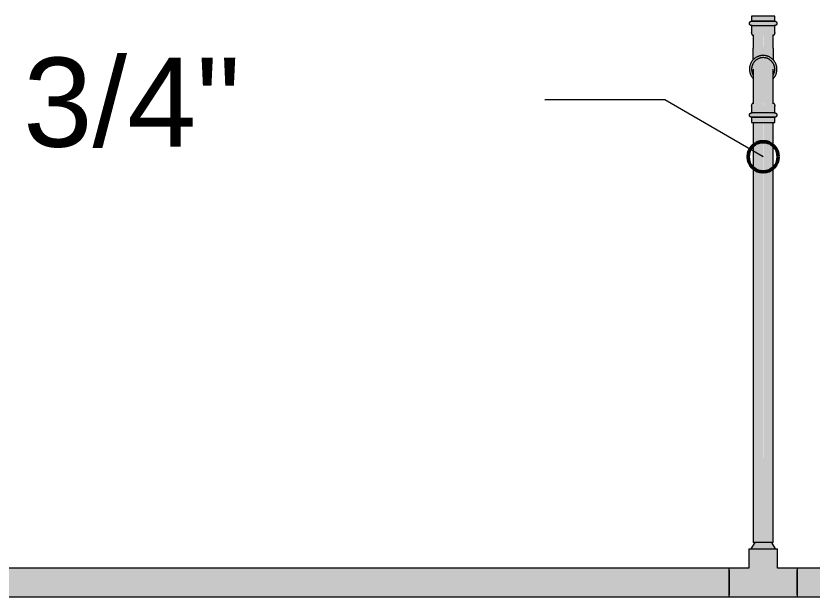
# Model space of a CAD drawing. Header units: inches. Extents: x -3385 to 41, y 7 to 1342.
# Drawn here: x -3229.3 to -3176.1, y 426.8 to 465.3 of the extents above; entities that cross this region are included whole.
import ezdxf

# ---------------------------------------------------------------- set-up
doc = ezdxf.new("R2010")
doc.units = ezdxf.units.IN
doc.header["$MEASUREMENT"] = 0
doc.layers.add('G-ANNO-DIMS', color=111, linetype='Continuous', lineweight=9)
doc.layers.add('P-PIPE', color=3, linetype='Continuous', lineweight=9)
doc.styles.add('Arial', font='arial.ttf', dxfattribs={"height": 5.901198})

# ---------------------------------------------------------------- blocks, each defined once
blk = doc.blocks.new('Victaulic-VicPress316-Elbow 90-45deg Style P568_P571 - Standard-V31-LOWER PARKING')
at = {"layer": 'P-PIPE'}
for points in [[(-3300.436, 464.924), (-3299.818, 464.924), (-3299.818, 465.263), (-3300.584, 465.263), (-3300.571, 464.924), (-3300.472, 464.924)], [(-3299.193, 464.924), (-3299.051, 464.924), (-3299.051, 465.263), (-3299.818, 465.263), (-3299.818, 464.924), (-3299.219, 464.924)], [(-3300.584, 464.633), (-3299.818, 464.633), (-3299.818, 464.924), (-3300.584, 464.924), (-3300.682, 464.871), (-3300.729, 464.779), (-3300.667, 464.679), (-3300.651, 464.67)], [(-3300.528, 464.182), (-3299.818, 464.182), (-3299.818, 464.633), (-3300.584, 464.633), (-3300.571, 464.182), (-3300.54, 464.182)], [(-3299.163, 464.633), (-3299.051, 464.633), (-3298.958, 464.685), (-3298.906, 464.779), (-3298.969, 464.88), (-3299.051, 464.924), (-3299.818, 464.924), (-3299.818, 464.633), (-3299.199, 464.633)], [(-3299.219, 464.182), (-3299.051, 464.182), (-3299.065, 464.633), (-3299.818, 464.633), (-3299.818, 464.182), (-3299.222, 464.182)], [(-3300.475, 463.964), (-3300.447, 463.996), (-3300.341, 463.984), (-3300.278, 463.968), (-3300.24, 463.987), (-3300.042, 463.987), (-3299.932, 463.984), (-3299.818, 463.964), (-3299.818, 464.182), (-3300.584, 464.182), (-3300.571, 464.102), (-3300.476, 463.964)], [(-3299.16, 463.964), (-3299.099, 464.043), (-3299.063, 464.12), (-3299.063, 464.182), (-3299.818, 464.182), (-3299.805, 463.966), (-3299.643, 463.993), (-3299.462, 463.983), (-3299.387, 463.987), (-3299.348, 463.966), (-3299.225, 463.996), (-3299.175, 463.988), (-3299.161, 463.967)], [(-3299.932, 463.136), (-3299.818, 463.136), (-3299.831, 463.966), (-3299.992, 463.993), (-3300.173, 463.983), (-3300.248, 463.987), (-3300.287, 463.966), (-3300.391, 463.996), (-3300.463, 463.981), (-3300.475, 463.962), (-3300.463, 463.136), (-3299.988, 463.136)], [(-3299.462, 463.136), (-3299.16, 463.136), (-3299.172, 463.983), (-3299.184, 463.999), (-3299.305, 463.98), (-3299.357, 463.968), (-3299.387, 463.987), (-3299.584, 463.986), (-3299.659, 463.992), (-3299.818, 463.964), (-3299.818, 463.136), (-3299.489, 463.136)], [(-3300.475, 462.368), (-3300.394, 462.442), (-3300.146, 462.594), (-3299.963, 462.641), (-3299.818, 462.655), (-3299.818, 463.136), (-3300.475, 463.136), (-3300.475, 462.413)], [(-3299.16, 462.368), (-3299.17, 463.136), (-3299.818, 463.123), (-3299.818, 462.655), (-3299.587, 462.621), (-3299.443, 462.567), (-3299.198, 462.412), (-3299.17, 462.379)], [(-3298.969, 461.41), (-3298.924, 461.584), (-3298.924, 461.667), (-3298.958, 461.564), (-3298.964, 461.472)]]:
    blk.add_hatch(color=256, dxfattribs=at).paths.add_polyline_path(points, flags=0)
h = blk.add_hatch(color=256, dxfattribs=at)
h.paths.add_polyline_path([(-3300.723, 461.783), (-3300.677, 461.922), (-3300.683, 462.014), (-3300.711, 461.901)], flags=0)
h.paths.add_polyline_path([(-3299.818, 462.582), (-3299.818, 462.655), (-3299.985, 462.639), (-3300.146, 462.594), (-3299.849, 462.583)], flags=0)
for p, q in [((-3300.584, 465.263), (-3300.584, 464.924)), ((-3299.818, 465.263), (-3300.584, 465.263)), ((-3299.051, 465.263), (-3299.818, 465.263)), ((-3299.051, 464.924), (-3299.051, 465.263)), ((-3300.584, 464.924), (-3299.818, 464.924)), ((-3300.584, 464.633), (-3300.584, 464.182)), ((-3300.584, 464.633), (-3299.818, 464.633)), ((-3299.818, 464.924), (-3299.051, 464.924)), ((-3299.818, 464.633), (-3299.051, 464.633)), ((-3299.051, 464.182), (-3299.051, 464.633)), ((-3300.475, 464.027), (-3300.475, 463.136)), ((-3299.16, 463.136), (-3299.16, 464.03))]:
    blk.add_line(p, q, dxfattribs=at)
at = {"layer": 'P-PIPE', "flags": 128}
for points in [[(-3300.584, 464.633), (-3300.59, 464.633), (-3300.596, 464.634), (-3300.601, 464.634), (-3300.607, 464.635), (-3300.613, 464.636), (-3300.619, 464.637), (-3300.624, 464.639), (-3300.63, 464.641), (-3300.635, 464.643), (-3300.641, 464.645), (-3300.646, 464.647), (-3300.651, 464.65), (-3300.656, 464.653), (-3300.661, 464.656), (-3300.666, 464.659), (-3300.671, 464.662), (-3300.676, 464.666), (-3300.68, 464.669), (-3300.684, 464.673), (-3300.688, 464.677), (-3300.692, 464.682), (-3300.696, 464.686), (-3300.7, 464.691), (-3300.703, 464.695), (-3300.707, 464.7), (-3300.71, 464.705), (-3300.712, 464.71), (-3300.715, 464.715), (-3300.717, 464.721), (-3300.72, 464.726), (-3300.722, 464.732), (-3300.723, 464.737), (-3300.725, 464.743), (-3300.726, 464.748), (-3300.727, 464.754), (-3300.728, 464.76), (-3300.729, 464.766), (-3300.729, 464.771), (-3300.73, 464.777), (-3300.73, 464.783), (-3300.729, 464.789), (-3300.729, 464.795), (-3300.728, 464.8), (-3300.727, 464.806), (-3300.726, 464.812), (-3300.724, 464.817), (-3300.723, 464.823), (-3300.721, 464.829), (-3300.719, 464.834), (-3300.716, 464.839), (-3300.714, 464.845), (-3300.711, 464.85), (-3300.708, 464.855), (-3300.705, 464.86), (-3300.702, 464.864), (-3300.698, 464.869), (-3300.694, 464.874), (-3300.691, 464.878), (-3300.687, 464.882), (-3300.682, 464.886), (-3300.678, 464.89), (-3300.673, 464.894), (-3300.669, 464.897), (-3300.664, 464.9), (-3300.659, 464.903), (-3300.654, 464.906), (-3300.649, 464.909), (-3300.644, 464.912), (-3300.638, 464.914), (-3300.633, 464.916), (-3300.627, 464.918), (-3300.622, 464.919), (-3300.616, 464.921), (-3300.61, 464.922), (-3300.605, 464.923), (-3300.599, 464.924), (-3300.593, 464.924), (-3300.587, 464.924), (-3300.584, 464.924)], [(-3299.818, 464.924), (-3299.848, 464.924), (-3299.879, 464.924), (-3299.909, 464.924), (-3299.94, 464.924), (-3299.97, 464.924), (-3300, 464.924), (-3300.029, 464.924), (-3300.059, 464.924), (-3300.088, 464.924), (-3300.116, 464.924), (-3300.144, 464.924), (-3300.172, 464.924), (-3300.198, 464.924), (-3300.225, 464.924), (-3300.25, 464.924), (-3300.275, 464.924), (-3300.3, 464.924), (-3300.323, 464.924), (-3300.346, 464.924), (-3300.367, 464.924), (-3300.388, 464.924), (-3300.408, 464.924), (-3300.427, 464.924), (-3300.445, 464.924), (-3300.463, 464.924), (-3300.479, 464.924), (-3300.494, 464.924), (-3300.507, 464.924), (-3300.52, 464.924), (-3300.532, 464.924), (-3300.543, 464.924), (-3300.552, 464.924), (-3300.56, 464.924), (-3300.567, 464.924), (-3300.573, 464.924), (-3300.578, 464.924), (-3300.581, 464.924), (-3300.583, 464.924), (-3300.584, 464.924), (-3300.584, 464.924)], [(-3300.584, 464.924), (-3300.583, 464.924), (-3300.582, 464.924), (-3300.579, 464.924), (-3300.574, 464.924), (-3300.569, 464.924), (-3300.562, 464.924), (-3300.554, 464.924), (-3300.545, 464.924)], [(-3300.543, 464.633), (-3300.552, 464.633), (-3300.56, 464.633), (-3300.567, 464.633), (-3300.573, 464.633), (-3300.578, 464.633), (-3300.581, 464.633), (-3300.583, 464.633), (-3300.584, 464.633), (-3300.584, 464.633)], [(-3300.584, 464.633), (-3300.583, 464.633), (-3300.582, 464.633), (-3300.579, 464.633), (-3300.574, 464.633), (-3300.569, 464.633), (-3300.562, 464.633), (-3300.554, 464.633), (-3300.545, 464.633), (-3300.535, 464.633), (-3300.524, 464.633), (-3300.511, 464.633), (-3300.497, 464.633), (-3300.483, 464.633), (-3300.467, 464.633), (-3300.45, 464.633), (-3300.432, 464.633), (-3300.414, 464.633), (-3300.394, 464.633), (-3300.373, 464.633), (-3300.352, 464.633), (-3300.329, 464.633), (-3300.306, 464.633), (-3300.282, 464.633), (-3300.257, 464.633), (-3300.232, 464.633), (-3300.206, 464.633), (-3300.179, 464.633), (-3300.152, 464.633), (-3300.124, 464.633), (-3300.095, 464.633), (-3300.067, 464.633), (-3300.037, 464.633), (-3300.008, 464.633), (-3299.978, 464.633), (-3299.948, 464.633), (-3299.918, 464.633), (-3299.887, 464.633), (-3299.856, 464.633), (-3299.826, 464.633), (-3299.818, 464.633)], [(-3299.051, 464.924), (-3299.052, 464.924), (-3299.054, 464.924), (-3299.057, 464.924), (-3299.061, 464.924), (-3299.066, 464.924), (-3299.073, 464.924), (-3299.081, 464.924), (-3299.09, 464.924), (-3299.1, 464.924), (-3299.112, 464.924), (-3299.124, 464.924), (-3299.138, 464.924), (-3299.152, 464.924), (-3299.168, 464.924), (-3299.185, 464.924), (-3299.203, 464.924), (-3299.222, 464.924), (-3299.241, 464.924), (-3299.262, 464.924), (-3299.284, 464.924), (-3299.306, 464.924), (-3299.329, 464.924), (-3299.353, 464.924), (-3299.378, 464.924), (-3299.403, 464.924), (-3299.43, 464.924), (-3299.456, 464.924), (-3299.484, 464.924), (-3299.511, 464.924), (-3299.54, 464.924), (-3299.569, 464.924), (-3299.598, 464.924), (-3299.627, 464.924), (-3299.657, 464.924), (-3299.687, 464.924), (-3299.718, 464.924), (-3299.748, 464.924), (-3299.779, 464.924), (-3299.809, 464.924), (-3299.818, 464.924)], [(-3299.818, 464.633), (-3299.787, 464.633), (-3299.756, 464.633), (-3299.726, 464.633), (-3299.695, 464.633), (-3299.665, 464.633), (-3299.635, 464.633), (-3299.606, 464.633), (-3299.576, 464.633), (-3299.548, 464.633), (-3299.519, 464.633), (-3299.491, 464.633), (-3299.464, 464.633), (-3299.437, 464.633), (-3299.41, 464.633), (-3299.385, 464.633), (-3299.36, 464.633), (-3299.336, 464.633), (-3299.312, 464.633), (-3299.29, 464.633), (-3299.268, 464.633), (-3299.247, 464.633), (-3299.227, 464.633), (-3299.208, 464.633), (-3299.19, 464.633), (-3299.173, 464.633), (-3299.157, 464.633), (-3299.142, 464.633), (-3299.128, 464.633), (-3299.115, 464.633), (-3299.103, 464.633), (-3299.093, 464.633), (-3299.083, 464.633), (-3299.075, 464.633), (-3299.068, 464.633), (-3299.062, 464.633), (-3299.058, 464.633), (-3299.054, 464.633), (-3299.052, 464.633), (-3299.051, 464.633), (-3299.051, 464.633)], [(-3299.093, 464.924), (-3299.083, 464.924), (-3299.075, 464.924), (-3299.068, 464.924), (-3299.062, 464.924), (-3299.058, 464.924), (-3299.054, 464.924), (-3299.052, 464.924), (-3299.051, 464.924), (-3299.051, 464.924)], [(-3299.051, 464.633), (-3299.052, 464.633), (-3299.054, 464.633), (-3299.057, 464.633), (-3299.061, 464.633), (-3299.066, 464.633), (-3299.073, 464.633), (-3299.081, 464.633), (-3299.09, 464.633)], [(-3299.051, 464.924), (-3299.045, 464.924), (-3299.039, 464.924), (-3299.034, 464.923), (-3299.028, 464.922), (-3299.022, 464.921), (-3299.016, 464.92), (-3299.011, 464.919), (-3299.005, 464.917), (-3299, 464.915), (-3298.994, 464.913), (-3298.989, 464.91), (-3298.984, 464.908), (-3298.979, 464.905), (-3298.974, 464.902), (-3298.969, 464.899), (-3298.964, 464.896), (-3298.96, 464.892), (-3298.955, 464.888), (-3298.951, 464.884), (-3298.947, 464.88), (-3298.943, 464.876), (-3298.939, 464.872), (-3298.935, 464.867), (-3298.932, 464.862), (-3298.929, 464.857), (-3298.926, 464.852), (-3298.923, 464.847), (-3298.92, 464.842), (-3298.918, 464.837), (-3298.915, 464.832), (-3298.913, 464.826), (-3298.912, 464.821), (-3298.91, 464.815), (-3298.909, 464.809), (-3298.908, 464.804), (-3298.907, 464.798), (-3298.906, 464.792), (-3298.906, 464.786), (-3298.906, 464.78), (-3298.906, 464.775), (-3298.906, 464.769), (-3298.906, 464.763), (-3298.907, 464.757), (-3298.908, 464.751), (-3298.909, 464.746), (-3298.911, 464.74), (-3298.912, 464.735), (-3298.914, 464.729), (-3298.916, 464.724), (-3298.919, 464.718), (-3298.921, 464.713), (-3298.924, 464.708), (-3298.927, 464.703), (-3298.93, 464.698), (-3298.933, 464.693), (-3298.937, 464.689), (-3298.941, 464.684), (-3298.945, 464.68), (-3298.949, 464.676), (-3298.953, 464.672), (-3298.957, 464.668), (-3298.962, 464.664), (-3298.966, 464.661), (-3298.971, 464.657), (-3298.976, 464.654), (-3298.981, 464.651), (-3298.986, 464.649), (-3298.992, 464.646), (-3298.997, 464.644), (-3299.002, 464.642), (-3299.008, 464.64), (-3299.013, 464.638), (-3299.019, 464.637), (-3299.025, 464.636), (-3299.031, 464.635), (-3299.036, 464.634), (-3299.042, 464.634), (-3299.048, 464.633), (-3299.051, 464.633)], [(-3300.475, 463.964), (-3300.484, 463.971), (-3300.492, 463.978), (-3300.5, 463.985), (-3300.508, 463.993), (-3300.515, 464.001), (-3300.522, 464.009), (-3300.529, 464.017), (-3300.535, 464.026), (-3300.541, 464.035), (-3300.547, 464.045), (-3300.552, 464.054), (-3300.557, 464.064), (-3300.562, 464.074), (-3300.566, 464.084), (-3300.57, 464.094), (-3300.573, 464.105), (-3300.576, 464.115), (-3300.578, 464.126), (-3300.58, 464.136), (-3300.582, 464.147), (-3300.583, 464.158), (-3300.584, 464.169), (-3300.584, 464.18), (-3300.584, 464.182)], [(-3299.051, 464.182), (-3299.051, 464.171), (-3299.052, 464.16), (-3299.053, 464.149), (-3299.055, 464.138), (-3299.057, 464.128), (-3299.059, 464.117), (-3299.062, 464.106), (-3299.065, 464.096), (-3299.069, 464.086), (-3299.073, 464.076), (-3299.077, 464.066), (-3299.082, 464.056), (-3299.087, 464.046), (-3299.093, 464.037), (-3299.099, 464.028), (-3299.105, 464.019), (-3299.112, 464.01), (-3299.119, 464.002), (-3299.126, 463.994), (-3299.134, 463.986), (-3299.142, 463.979), (-3299.15, 463.972), (-3299.158, 463.965), (-3299.16, 463.964)], [(-3300.475, 462.368), (-3300.475, 462.383), (-3300.475, 462.431), (-3300.475, 462.479), (-3300.475, 462.529), (-3300.475, 462.58), (-3300.475, 462.631), (-3300.475, 462.683), (-3300.475, 462.736), (-3300.475, 462.79), (-3300.475, 462.844), (-3300.475, 462.899), (-3300.475, 462.954), (-3300.475, 463.009), (-3300.475, 463.065), (-3300.475, 463.121), (-3300.475, 463.136)], [(-3299.16, 463.136), (-3299.16, 463.08), (-3299.16, 463.024), (-3299.16, 462.969), (-3299.16, 462.914), (-3299.16, 462.859), (-3299.16, 462.805), (-3299.16, 462.751), (-3299.16, 462.698), (-3299.16, 462.645), (-3299.16, 462.593), (-3299.16, 462.542), (-3299.16, 462.493), (-3299.16, 462.444), (-3299.16, 462.396), (-3299.16, 462.368)], [(-3299.818, 462.655), (-3299.854, 462.654), (-3299.89, 462.652), (-3299.927, 462.648), (-3299.963, 462.643), (-3299.999, 462.637), (-3300.034, 462.629), (-3300.07, 462.619), (-3300.104, 462.609), (-3300.139, 462.596), (-3300.173, 462.583), (-3300.206, 462.568), (-3300.239, 462.552), (-3300.271, 462.534), (-3300.302, 462.515), (-3300.333, 462.496), (-3300.362, 462.474), (-3300.391, 462.452), (-3300.419, 462.428), (-3300.446, 462.404), (-3300.472, 462.378), (-3300.497, 462.352), (-3300.52, 462.324), (-3300.543, 462.295), (-3300.565, 462.266), (-3300.585, 462.236), (-3300.604, 462.204), (-3300.622, 462.173), (-3300.638, 462.14), (-3300.654, 462.107), (-3300.668, 462.073), (-3300.68, 462.039), (-3300.691, 462.004), (-3300.701, 461.969), (-3300.709, 461.934), (-3300.716, 461.898), (-3300.722, 461.862), (-3300.726, 461.825), (-3300.728, 461.789), (-3300.73, 461.753), (-3300.729, 461.716), (-3300.727, 461.68), (-3300.724, 461.643), (-3300.719, 461.607), (-3300.713, 461.571), (-3300.706, 461.536), (-3300.697, 461.5), (-3300.686, 461.465), (-3300.675, 461.431), (-3300.661, 461.397), (-3300.647, 461.363), (-3300.631, 461.33), (-3300.614, 461.298), (-3300.595, 461.267), (-3300.576, 461.236), (-3300.555, 461.206), (-3300.533, 461.177), (-3300.51, 461.149), (-3300.485, 461.122)], [(-3299.16, 461.111), (-3299.138, 461.134), (-3299.115, 461.162), (-3299.092, 461.19), (-3299.07, 461.22), (-3299.05, 461.25), (-3299.031, 461.281), (-3299.013, 461.313), (-3298.997, 461.345), (-3298.981, 461.379), (-3298.968, 461.412), (-3298.955, 461.447), (-3298.944, 461.481), (-3298.934, 461.516), (-3298.926, 461.552), (-3298.919, 461.588), (-3298.913, 461.624), (-3298.909, 461.66), (-3298.907, 461.696), (-3298.906, 461.733), (-3298.906, 461.769), (-3298.908, 461.806), (-3298.911, 461.842), (-3298.916, 461.878), (-3298.922, 461.914), (-3298.929, 461.95), (-3298.938, 461.985), (-3298.949, 462.02), (-3298.961, 462.055), (-3298.974, 462.089), (-3298.988, 462.122), (-3299.004, 462.155), (-3299.021, 462.187), (-3299.04, 462.219), (-3299.059, 462.25), (-3299.08, 462.28), (-3299.102, 462.309), (-3299.125, 462.337), (-3299.15, 462.364), (-3299.175, 462.39), (-3299.202, 462.415), (-3299.229, 462.439), (-3299.257, 462.462), (-3299.286, 462.484), (-3299.317, 462.505), (-3299.347, 462.524), (-3299.379, 462.542), (-3299.411, 462.559), (-3299.444, 462.575), (-3299.478, 462.589), (-3299.512, 462.602), (-3299.547, 462.614), (-3299.582, 462.624), (-3299.617, 462.633), (-3299.653, 462.64), (-3299.689, 462.646), (-3299.725, 462.65), (-3299.761, 462.653), (-3299.798, 462.655), (-3299.818, 462.655)], [(-3299.16, 461.745), (-3299.16, 461.743), (-3299.16, 461.743)]]:
    blk.add_lwpolyline(points, dxfattribs=at)
blk = doc.blocks.new('Victaulic-VicPress316-Elbow 90-45deg Style P568_P571 - Standard-V34-LOWER PARKING')
at = {"layer": 'P-PIPE'}
for points in [[(-3180.475, 461.118), (-3180.475, 461.369), (-3180.498, 461.41), (-3180.565, 461.627), (-3180.584, 461.743), (-3180.491, 462.091), (-3180.36, 462.285), (-3180.173, 462.408), (-3180.13, 462.432), (-3179.934, 462.483), (-3179.854, 462.494), (-3179.818, 462.509), (-3179.818, 462.655), (-3179.985, 462.639), (-3180.146, 462.594), (-3180.436, 462.413), (-3180.596, 462.21), (-3180.667, 462.076), (-3180.677, 461.922), (-3180.727, 461.743), (-3180.711, 461.584), (-3180.667, 461.41), (-3180.571, 461.228)], [(-3180.475, 461.369), (-3180.463, 461.863), (-3180.409, 462.024), (-3180.342, 462.136), (-3180.262, 462.224), (-3180.211, 462.267), (-3180.075, 462.346), (-3179.974, 462.379), (-3179.932, 462.39), (-3179.818, 462.4), (-3179.818, 462.509), (-3179.865, 462.49), (-3179.983, 462.478), (-3180.173, 462.408), (-3180.364, 462.278), (-3180.491, 462.091), (-3180.54, 461.962), (-3180.584, 461.743), (-3180.539, 461.52), (-3180.492, 461.393)], [(-3179.16, 461.118), (-3179.065, 461.228), (-3178.969, 461.41), (-3178.958, 461.564), (-3178.908, 461.743), (-3178.924, 461.901), (-3178.969, 462.076), (-3179.065, 462.257), (-3179.199, 462.413), (-3179.489, 462.594), (-3179.818, 462.582), (-3179.818, 462.509), (-3179.77, 462.49), (-3179.641, 462.475), (-3179.449, 462.4), (-3179.276, 462.285), (-3179.137, 462.076), (-3179.07, 461.859), (-3179.051, 461.743), (-3179.16, 461.283), (-3179.16, 461.135)], [(-3179.16, 461.37), (-3179.144, 461.395), (-3179.095, 461.524), (-3179.051, 461.743), (-3179.096, 461.965), (-3179.144, 462.093), (-3179.307, 462.308), (-3179.462, 462.408), (-3179.529, 462.44), (-3179.652, 462.478), (-3179.781, 462.494), (-3179.818, 462.494), (-3179.818, 462.4), (-3179.658, 462.378), (-3179.523, 462.328), (-3179.456, 462.289), (-3179.35, 462.202), (-3179.276, 462.111), (-3179.224, 462.019), (-3179.178, 461.888), (-3179.17, 461.857), (-3179.16, 461.395)], [(-3180.321, 460.35), (-3179.818, 460.35), (-3179.818, 462.4), (-3179.932, 462.39), (-3180.075, 462.346), (-3180.211, 462.267), (-3180.277, 462.21), (-3180.321, 462.165), (-3180.387, 462.072), (-3180.448, 461.922), (-3180.465, 461.857), (-3180.475, 461.421), (-3180.465, 460.35), (-3180.387, 460.35)], [(-3179.395, 460.35), (-3179.16, 460.35), (-3179.17, 461.857), (-3179.2, 461.968), (-3179.248, 462.072), (-3179.314, 462.165), (-3179.395, 462.246), (-3179.548, 462.34), (-3179.593, 462.361), (-3179.703, 462.39), (-3179.818, 462.39), (-3179.818, 460.35), (-3179.489, 460.35)], [(-3180.451, 459.487), (-3180.331, 459.505), (-3180.278, 459.517), (-3180.248, 459.498), (-3180.052, 459.499), (-3179.976, 459.494), (-3179.818, 459.522), (-3179.818, 460.35), (-3180.475, 460.35), (-3180.463, 459.503), (-3180.454, 459.487)], [(-3179.244, 459.49), (-3179.172, 459.504), (-3179.16, 459.522), (-3179.17, 460.35), (-3179.818, 460.35), (-3179.805, 459.519), (-3179.643, 459.493), (-3179.462, 459.503), (-3179.387, 459.498), (-3179.337, 459.516), (-3179.248, 459.49)], [(-3180.528, 458.852), (-3179.818, 458.852), (-3179.818, 459.304), (-3180.584, 459.304), (-3180.571, 458.852)], [(-3180.063, 459.304), (-3179.818, 459.304), (-3179.831, 459.519), (-3179.992, 459.493), (-3180.173, 459.503), (-3180.248, 459.498), (-3180.287, 459.52), (-3180.41, 459.49), (-3180.46, 459.498), (-3180.476, 459.521), (-3180.536, 459.443), (-3180.572, 459.366), (-3180.572, 459.304), (-3180.089, 459.304)], [(-3179.144, 459.304), (-3179.051, 459.304), (-3179.065, 459.383), (-3179.161, 459.519), (-3179.2, 459.49), (-3179.294, 459.502), (-3179.357, 459.517), (-3179.395, 459.499), (-3179.593, 459.498), (-3179.703, 459.502), (-3179.818, 459.522), (-3179.818, 459.304), (-3179.163, 459.304)], [(-3179.193, 458.852), (-3179.051, 458.852), (-3179.065, 459.304), (-3179.818, 459.304), (-3179.818, 458.852), (-3179.219, 458.852)], [(-3179.952, 458.561), (-3179.818, 458.561), (-3179.818, 458.852), (-3180.584, 458.852), (-3180.677, 458.8), (-3180.729, 458.707), (-3180.667, 458.606), (-3180.584, 458.561), (-3179.953, 458.561)], [(-3179.489, 458.561), (-3179.051, 458.561), (-3178.953, 458.615), (-3178.906, 458.707), (-3178.969, 458.806), (-3179.051, 458.852), (-3179.818, 458.852), (-3179.818, 458.561), (-3179.529, 458.561)], [(-3180.472, 458.223), (-3179.818, 458.223), (-3179.818, 458.561), (-3180.584, 458.561), (-3180.584, 458.223), (-3180.528, 458.223)], [(-3179.489, 458.223), (-3179.051, 458.223), (-3179.065, 458.561), (-3179.818, 458.561), (-3179.818, 458.223), (-3179.529, 458.223)]]:
    blk.add_hatch(color=256, dxfattribs=at).paths.add_polyline_path(points, flags=0)
for p, q in [((-3180.475, 460.35), (-3180.475, 459.456)), ((-3179.16, 459.459), (-3179.16, 460.35)), ((-3180.584, 459.304), (-3180.584, 458.852)), ((-3179.051, 458.852), (-3179.051, 459.304)), ((-3179.818, 458.852), (-3180.584, 458.852)), ((-3179.051, 458.852), (-3179.818, 458.852)), ((-3180.584, 458.561), (-3180.584, 458.223)), ((-3179.818, 458.561), (-3180.584, 458.561)), ((-3179.051, 458.561), (-3179.818, 458.561)), ((-3179.051, 458.223), (-3179.051, 458.561)), ((-3180.584, 458.223), (-3179.818, 458.223)), ((-3179.818, 458.223), (-3179.051, 458.223))]:
    blk.add_line(p, q, dxfattribs=at)
at = {"layer": 'P-PIPE', "flags": 128}
for points in [[(-3179.818, 462.655), (-3179.854, 462.654), (-3179.89, 462.652), (-3179.927, 462.648), (-3179.963, 462.643), (-3179.999, 462.637), (-3180.034, 462.629), (-3180.07, 462.619), (-3180.104, 462.609), (-3180.139, 462.596), (-3180.173, 462.583), (-3180.206, 462.568), (-3180.239, 462.552), (-3180.271, 462.534), (-3180.302, 462.515), (-3180.333, 462.496), (-3180.362, 462.474), (-3180.391, 462.452), (-3180.419, 462.428), (-3180.446, 462.404), (-3180.472, 462.378), (-3180.497, 462.352), (-3180.52, 462.324), (-3180.543, 462.295), (-3180.565, 462.266), (-3180.585, 462.236), (-3180.604, 462.204), (-3180.622, 462.173), (-3180.638, 462.14), (-3180.654, 462.107), (-3180.668, 462.073), (-3180.68, 462.039), (-3180.691, 462.004), (-3180.701, 461.969), (-3180.709, 461.934), (-3180.716, 461.898), (-3180.722, 461.862), (-3180.726, 461.825), (-3180.728, 461.789), (-3180.73, 461.753), (-3180.729, 461.716), (-3180.727, 461.68), (-3180.724, 461.643), (-3180.719, 461.607), (-3180.713, 461.571), (-3180.706, 461.536), (-3180.697, 461.5), (-3180.686, 461.465), (-3180.675, 461.431), (-3180.661, 461.397), (-3180.647, 461.363), (-3180.631, 461.33), (-3180.614, 461.298), (-3180.595, 461.267), (-3180.576, 461.236), (-3180.555, 461.206), (-3180.533, 461.177), (-3180.51, 461.149), (-3180.485, 461.122)], [(-3179.818, 462.509), (-3179.848, 462.509), (-3179.879, 462.507), (-3179.909, 462.504), (-3179.94, 462.5), (-3179.97, 462.494), (-3180, 462.487), (-3180.029, 462.479), (-3180.059, 462.47), (-3180.088, 462.46), (-3180.116, 462.449), (-3180.144, 462.436), (-3180.172, 462.423), (-3180.198, 462.408), (-3180.225, 462.392), (-3180.25, 462.375), (-3180.275, 462.358), (-3180.3, 462.339), (-3180.323, 462.319), (-3180.346, 462.298), (-3180.367, 462.277), (-3180.388, 462.254), (-3180.408, 462.231), (-3180.427, 462.207), (-3180.445, 462.182), (-3180.463, 462.157), (-3180.479, 462.131), (-3180.494, 462.104), (-3180.507, 462.077), (-3180.52, 462.049), (-3180.532, 462.021), (-3180.543, 461.992), (-3180.552, 461.963), (-3180.56, 461.933), (-3180.567, 461.903), (-3180.573, 461.873), (-3180.578, 461.843), (-3180.581, 461.812), (-3180.583, 461.782), (-3180.584, 461.751), (-3180.584, 461.72), (-3180.582, 461.69), (-3180.58, 461.659), (-3180.576, 461.629), (-3180.57, 461.599), (-3180.564, 461.569), (-3180.556, 461.539), (-3180.548, 461.51), (-3180.538, 461.481), (-3180.527, 461.452), (-3180.515, 461.424), (-3180.501, 461.396), (-3180.487, 461.369), (-3180.476, 461.351)], [(-3179.16, 461.111), (-3179.138, 461.134), (-3179.115, 461.162), (-3179.092, 461.19), (-3179.07, 461.22), (-3179.05, 461.25), (-3179.031, 461.281), (-3179.013, 461.313), (-3178.997, 461.345), (-3178.981, 461.379), (-3178.968, 461.412), (-3178.955, 461.447), (-3178.944, 461.481), (-3178.934, 461.516), (-3178.926, 461.552), (-3178.919, 461.588), (-3178.913, 461.624), (-3178.909, 461.66), (-3178.907, 461.696), (-3178.906, 461.733), (-3178.906, 461.769), (-3178.908, 461.806), (-3178.911, 461.842), (-3178.916, 461.878), (-3178.922, 461.914), (-3178.929, 461.95), (-3178.938, 461.985), (-3178.949, 462.02), (-3178.961, 462.055), (-3178.974, 462.089), (-3178.988, 462.122), (-3179.004, 462.155), (-3179.021, 462.187), (-3179.04, 462.219), (-3179.059, 462.25), (-3179.08, 462.28), (-3179.102, 462.309), (-3179.125, 462.337), (-3179.15, 462.364), (-3179.175, 462.39), (-3179.202, 462.415), (-3179.229, 462.439), (-3179.257, 462.462), (-3179.286, 462.484), (-3179.317, 462.505), (-3179.347, 462.524), (-3179.379, 462.542), (-3179.411, 462.559), (-3179.444, 462.575), (-3179.478, 462.589), (-3179.512, 462.602), (-3179.547, 462.614), (-3179.582, 462.624), (-3179.617, 462.633), (-3179.653, 462.64), (-3179.689, 462.646), (-3179.725, 462.65), (-3179.761, 462.653), (-3179.798, 462.655), (-3179.818, 462.655)], [(-3179.159, 461.351), (-3179.157, 461.355), (-3179.142, 461.382), (-3179.128, 461.409), (-3179.115, 461.437), (-3179.103, 461.465), (-3179.093, 461.494), (-3179.083, 461.523), (-3179.075, 461.553), (-3179.068, 461.582), (-3179.062, 461.613), (-3179.058, 461.643), (-3179.054, 461.673), (-3179.052, 461.704), (-3179.051, 461.735), (-3179.051, 461.765), (-3179.053, 461.796), (-3179.056, 461.826), (-3179.06, 461.857), (-3179.065, 461.887), (-3179.071, 461.917), (-3179.079, 461.947), (-3179.087, 461.976), (-3179.097, 462.005), (-3179.108, 462.034), (-3179.121, 462.062), (-3179.134, 462.089), (-3179.148, 462.116), (-3179.164, 462.143), (-3179.18, 462.169), (-3179.198, 462.194), (-3179.216, 462.218), (-3179.236, 462.242), (-3179.256, 462.265), (-3179.278, 462.287), (-3179.3, 462.308), (-3179.323, 462.328), (-3179.347, 462.348), (-3179.371, 462.366), (-3179.396, 462.383), (-3179.422, 462.4), (-3179.449, 462.415), (-3179.476, 462.429), (-3179.504, 462.442), (-3179.532, 462.454), (-3179.561, 462.465), (-3179.59, 462.475), (-3179.619, 462.483), (-3179.649, 462.491), (-3179.679, 462.497), (-3179.709, 462.502), (-3179.74, 462.505), (-3179.77, 462.508), (-3179.801, 462.509), (-3179.818, 462.509)], [(-3180.475, 461.743), (-3180.475, 461.742), (-3180.475, 461.738), (-3180.475, 461.733), (-3180.475, 461.725), (-3180.475, 461.715), (-3180.475, 461.703), (-3180.475, 461.689), (-3180.475, 461.672), (-3180.475, 461.654), (-3180.475, 461.633), (-3180.475, 461.61), (-3180.475, 461.585), (-3180.475, 461.559), (-3180.475, 461.53), (-3180.475, 461.499), (-3180.475, 461.467), (-3180.475, 461.433), (-3180.475, 461.397), (-3180.475, 461.359), (-3180.475, 461.32), (-3180.475, 461.28), (-3180.475, 461.237), (-3180.475, 461.194), (-3180.475, 461.149), (-3180.475, 461.102), (-3180.475, 461.055), (-3180.475, 461.006), (-3180.475, 460.957), (-3180.475, 460.906), (-3180.475, 460.855), (-3180.475, 460.802), (-3180.475, 460.749), (-3180.475, 460.696), (-3180.475, 460.641), (-3180.475, 460.587), (-3180.475, 460.531), (-3180.475, 460.476), (-3180.475, 460.421), (-3180.475, 460.365), (-3180.475, 460.35)], [(-3179.16, 460.35), (-3179.16, 460.406), (-3179.16, 460.461), (-3179.16, 460.517), (-3179.16, 460.572), (-3179.16, 460.627), (-3179.16, 460.681), (-3179.16, 460.735), (-3179.16, 460.788), (-3179.16, 460.841), (-3179.16, 460.892), (-3179.16, 460.943), (-3179.16, 460.993), (-3179.16, 461.042), (-3179.16, 461.09), (-3179.16, 461.136), (-3179.16, 461.182), (-3179.16, 461.226), (-3179.16, 461.268), (-3179.16, 461.309), (-3179.16, 461.349), (-3179.16, 461.387), (-3179.16, 461.423), (-3179.16, 461.458), (-3179.16, 461.491), (-3179.16, 461.522), (-3179.16, 461.551), (-3179.16, 461.578), (-3179.16, 461.604), (-3179.16, 461.627), (-3179.16, 461.648), (-3179.16, 461.667), (-3179.16, 461.684), (-3179.16, 461.699), (-3179.16, 461.712), (-3179.16, 461.723), (-3179.16, 461.731), (-3179.16, 461.737), (-3179.16, 461.741), (-3179.16, 461.743), (-3179.16, 461.743)], [(-3180.584, 459.304), (-3180.584, 459.315), (-3180.583, 459.326), (-3180.582, 459.336), (-3180.581, 459.347), (-3180.579, 459.358), (-3180.576, 459.369), (-3180.573, 459.379), (-3180.57, 459.39), (-3180.567, 459.4), (-3180.563, 459.41), (-3180.558, 459.42), (-3180.553, 459.43), (-3180.548, 459.439), (-3180.542, 459.449), (-3180.536, 459.458), (-3180.53, 459.467), (-3180.523, 459.475), (-3180.516, 459.483), (-3180.509, 459.492), (-3180.501, 459.499), (-3180.493, 459.507), (-3180.485, 459.514), (-3180.477, 459.521), (-3180.475, 459.522)], [(-3179.16, 459.522), (-3179.151, 459.515), (-3179.143, 459.508), (-3179.135, 459.501), (-3179.127, 459.493), (-3179.12, 459.485), (-3179.113, 459.477), (-3179.106, 459.468), (-3179.1, 459.459), (-3179.094, 459.45), (-3179.088, 459.441), (-3179.083, 459.431), (-3179.078, 459.422), (-3179.073, 459.412), (-3179.069, 459.402), (-3179.066, 459.391), (-3179.062, 459.381), (-3179.059, 459.371), (-3179.057, 459.36), (-3179.055, 459.349), (-3179.053, 459.338), (-3179.052, 459.328), (-3179.051, 459.317), (-3179.051, 459.306), (-3179.051, 459.304)], [(-3180.584, 458.561), (-3180.59, 458.561), (-3180.596, 458.562), (-3180.601, 458.562), (-3180.607, 458.563), (-3180.613, 458.564), (-3180.619, 458.565), (-3180.624, 458.567), (-3180.63, 458.569), (-3180.635, 458.571), (-3180.641, 458.573), (-3180.646, 458.575), (-3180.651, 458.578), (-3180.656, 458.581), (-3180.661, 458.584), (-3180.666, 458.587), (-3180.671, 458.59), (-3180.676, 458.594), (-3180.68, 458.597), (-3180.684, 458.601), (-3180.688, 458.605), (-3180.692, 458.61), (-3180.696, 458.614), (-3180.7, 458.619), (-3180.703, 458.623), (-3180.707, 458.628), (-3180.71, 458.633), (-3180.712, 458.638), (-3180.715, 458.643), (-3180.717, 458.649), (-3180.72, 458.654), (-3180.722, 458.66), (-3180.723, 458.665), (-3180.725, 458.671), (-3180.726, 458.676), (-3180.727, 458.682), (-3180.728, 458.688), (-3180.729, 458.694), (-3180.729, 458.699), (-3180.73, 458.705), (-3180.73, 458.711), (-3180.729, 458.717), (-3180.729, 458.723), (-3180.728, 458.728), (-3180.727, 458.734), (-3180.726, 458.74), (-3180.724, 458.745), (-3180.723, 458.751), (-3180.721, 458.757), (-3180.719, 458.762), (-3180.716, 458.767), (-3180.714, 458.773), (-3180.711, 458.778), (-3180.708, 458.783), (-3180.705, 458.788), (-3180.702, 458.792), (-3180.698, 458.797), (-3180.694, 458.802), (-3180.691, 458.806), (-3180.687, 458.81), (-3180.682, 458.814), (-3180.678, 458.818), (-3180.673, 458.822), (-3180.669, 458.825), (-3180.664, 458.828), (-3180.659, 458.831), (-3180.654, 458.834), (-3180.649, 458.837), (-3180.644, 458.84), (-3180.638, 458.842), (-3180.633, 458.844), (-3180.627, 458.846), (-3180.622, 458.847), (-3180.616, 458.849), (-3180.61, 458.85), (-3180.605, 458.851), (-3180.599, 458.852), (-3180.593, 458.852), (-3180.587, 458.852), (-3180.584, 458.852)], [(-3179.818, 458.852), (-3179.848, 458.852), (-3179.879, 458.852), (-3179.909, 458.852), (-3179.94, 458.852), (-3179.97, 458.852), (-3180, 458.852), (-3180.029, 458.852), (-3180.059, 458.852), (-3180.088, 458.852), (-3180.116, 458.852), (-3180.144, 458.852), (-3180.172, 458.852), (-3180.198, 458.852), (-3180.225, 458.852), (-3180.25, 458.852), (-3180.275, 458.852), (-3180.3, 458.852), (-3180.323, 458.852), (-3180.346, 458.852), (-3180.367, 458.852), (-3180.388, 458.852), (-3180.408, 458.852), (-3180.427, 458.852), (-3180.445, 458.852), (-3180.463, 458.852), (-3180.479, 458.852), (-3180.494, 458.852), (-3180.507, 458.852), (-3180.52, 458.852), (-3180.532, 458.852), (-3180.543, 458.852), (-3180.552, 458.852), (-3180.56, 458.852), (-3180.567, 458.852), (-3180.573, 458.852), (-3180.578, 458.852), (-3180.581, 458.852), (-3180.583, 458.852), (-3180.584, 458.852), (-3180.584, 458.852)], [(-3180.584, 458.852), (-3180.583, 458.852), (-3180.582, 458.852), (-3180.579, 458.852), (-3180.574, 458.852), (-3180.569, 458.852), (-3180.562, 458.852), (-3180.554, 458.852), (-3180.545, 458.852)], [(-3179.051, 458.852), (-3179.052, 458.852), (-3179.054, 458.852), (-3179.057, 458.852), (-3179.061, 458.852), (-3179.066, 458.852), (-3179.073, 458.852), (-3179.081, 458.852), (-3179.09, 458.852), (-3179.1, 458.852), (-3179.112, 458.852), (-3179.124, 458.852), (-3179.138, 458.852), (-3179.152, 458.852), (-3179.168, 458.852), (-3179.185, 458.852), (-3179.203, 458.852), (-3179.222, 458.852), (-3179.241, 458.852), (-3179.262, 458.852), (-3179.284, 458.852), (-3179.306, 458.852), (-3179.329, 458.852), (-3179.353, 458.852), (-3179.378, 458.852), (-3179.403, 458.852), (-3179.43, 458.852), (-3179.456, 458.852), (-3179.484, 458.852), (-3179.511, 458.852), (-3179.54, 458.852), (-3179.569, 458.852), (-3179.598, 458.852), (-3179.627, 458.852), (-3179.657, 458.852), (-3179.687, 458.852), (-3179.718, 458.852), (-3179.748, 458.852), (-3179.779, 458.852), (-3179.809, 458.852), (-3179.818, 458.852)], [(-3179.093, 458.852), (-3179.083, 458.852), (-3179.075, 458.852), (-3179.068, 458.852), (-3179.062, 458.852), (-3179.058, 458.852), (-3179.054, 458.852), (-3179.052, 458.852), (-3179.051, 458.852), (-3179.051, 458.852)], [(-3179.051, 458.852), (-3179.045, 458.852), (-3179.039, 458.852), (-3179.034, 458.851), (-3179.028, 458.85), (-3179.022, 458.849), (-3179.016, 458.848), (-3179.011, 458.847), (-3179.005, 458.845), (-3179, 458.843), (-3178.994, 458.841), (-3178.989, 458.838), (-3178.984, 458.836), (-3178.979, 458.833), (-3178.974, 458.83), (-3178.969, 458.827), (-3178.964, 458.824), (-3178.96, 458.82), (-3178.955, 458.816), (-3178.951, 458.812), (-3178.947, 458.808), (-3178.943, 458.804), (-3178.939, 458.8), (-3178.935, 458.795), (-3178.932, 458.79), (-3178.929, 458.785), (-3178.926, 458.78), (-3178.923, 458.775), (-3178.92, 458.77), (-3178.918, 458.765), (-3178.915, 458.76), (-3178.913, 458.754), (-3178.912, 458.749), (-3178.91, 458.743), (-3178.909, 458.737), (-3178.908, 458.732), (-3178.907, 458.726), (-3178.906, 458.72), (-3178.906, 458.714), (-3178.906, 458.708), (-3178.906, 458.703), (-3178.906, 458.697), (-3178.906, 458.691), (-3178.907, 458.685), (-3178.908, 458.679), (-3178.909, 458.674), (-3178.911, 458.668), (-3178.912, 458.663), (-3178.914, 458.657), (-3178.916, 458.652), (-3178.919, 458.646), (-3178.921, 458.641), (-3178.924, 458.636), (-3178.927, 458.631), (-3178.93, 458.626), (-3178.933, 458.621), (-3178.937, 458.617), (-3178.941, 458.612), (-3178.945, 458.608), (-3178.949, 458.604), (-3178.953, 458.6), (-3178.957, 458.596), (-3178.962, 458.592), (-3178.966, 458.589), (-3178.971, 458.585), (-3178.976, 458.582), (-3178.981, 458.579), (-3178.986, 458.577), (-3178.992, 458.574), (-3178.997, 458.572), (-3179.002, 458.57), (-3179.008, 458.568), (-3179.013, 458.566), (-3179.019, 458.565), (-3179.025, 458.564), (-3179.031, 458.563), (-3179.036, 458.562), (-3179.042, 458.562), (-3179.048, 458.561), (-3179.051, 458.561)], [(-3180.543, 458.561), (-3180.552, 458.561), (-3180.56, 458.561), (-3180.567, 458.561), (-3180.573, 458.561), (-3180.578, 458.561), (-3180.581, 458.561), (-3180.583, 458.561), (-3180.584, 458.561), (-3180.584, 458.561)], [(-3180.584, 458.561), (-3180.583, 458.561), (-3180.582, 458.561), (-3180.579, 458.561), (-3180.574, 458.561), (-3180.569, 458.561), (-3180.562, 458.561), (-3180.554, 458.561), (-3180.545, 458.561), (-3180.535, 458.561), (-3180.524, 458.561), (-3180.511, 458.561), (-3180.497, 458.561), (-3180.483, 458.561), (-3180.467, 458.561), (-3180.45, 458.561), (-3180.432, 458.561), (-3180.414, 458.561), (-3180.394, 458.561), (-3180.373, 458.561), (-3180.352, 458.561), (-3180.329, 458.561), (-3180.306, 458.561), (-3180.282, 458.561), (-3180.257, 458.561), (-3180.232, 458.561), (-3180.206, 458.561), (-3180.179, 458.561), (-3180.152, 458.561), (-3180.124, 458.561), (-3180.095, 458.561), (-3180.067, 458.561), (-3180.037, 458.561), (-3180.008, 458.561), (-3179.978, 458.561), (-3179.948, 458.561), (-3179.918, 458.561), (-3179.887, 458.561), (-3179.856, 458.561), (-3179.826, 458.561), (-3179.818, 458.561)], [(-3179.818, 458.561), (-3179.787, 458.561), (-3179.756, 458.561), (-3179.726, 458.561), (-3179.695, 458.561), (-3179.665, 458.561), (-3179.635, 458.561), (-3179.606, 458.561), (-3179.576, 458.561), (-3179.548, 458.561), (-3179.519, 458.561), (-3179.491, 458.561), (-3179.464, 458.561), (-3179.437, 458.561), (-3179.41, 458.561), (-3179.385, 458.561), (-3179.36, 458.561), (-3179.336, 458.561), (-3179.312, 458.561), (-3179.29, 458.561), (-3179.268, 458.561), (-3179.247, 458.561), (-3179.227, 458.561), (-3179.208, 458.561), (-3179.19, 458.561), (-3179.173, 458.561), (-3179.157, 458.561), (-3179.142, 458.561), (-3179.128, 458.561), (-3179.115, 458.561), (-3179.103, 458.561), (-3179.093, 458.561), (-3179.083, 458.561), (-3179.075, 458.561), (-3179.068, 458.561), (-3179.062, 458.561), (-3179.058, 458.561), (-3179.054, 458.561), (-3179.052, 458.561), (-3179.051, 458.561), (-3179.051, 458.561)], [(-3179.051, 458.561), (-3179.052, 458.561), (-3179.054, 458.561), (-3179.057, 458.561), (-3179.061, 458.561), (-3179.066, 458.561), (-3179.073, 458.561), (-3179.081, 458.561), (-3179.09, 458.561)]]:
    blk.add_lwpolyline(points, dxfattribs=at)

msp = doc.modelspace()

# ---------------------------------------------------------------- hatches: boundary and pattern name
at = {"layer": 'P-PIPE'}
for points in [[(-3179.818, 430.393), (-3179.825, 458.223), (-3180.475, 458.223), (-3180.475, 430.393), (-3179.988, 430.393)], [(-3179.818, 430.393), (-3179.16, 430.393), (-3179.163, 458.223), (-3179.818, 458.223), (-3179.818, 439.014)], [(-3180.248, 429.987), (-3179.005, 429.987), (-3179.255, 430.393), (-3180.387, 430.382), (-3180.63, 429.987), (-3180.282, 429.987)], [(-3275.64, 427.743), (-3182.062, 427.743), (-3182.062, 428.693), (-3278.016, 428.693), (-3278.016, 427.743)], [(-3177.573, 426.792), (-3177.573, 428.694), (-3178.867, 428.694), (-3179.818, 427.743), (-3180.768, 428.694), (-3182.062, 428.694), (-3182.062, 426.792), (-3179.529, 426.792)], [(-3176.062, 427.743), (-3176.062, 428.693), (-3177.573, 428.693), (-3177.573, 427.743)], [(-3278.016, 426.793), (-3182.062, 426.793), (-3182.062, 427.743), (-3278.016, 427.743), (-3278.016, 426.824)], [(-3177.573, 426.793), (-3176.062, 426.793), (-3176.062, 427.743), (-3177.573, 427.743), (-3177.573, 426.824)]]:
    msp.add_hatch(color=256, dxfattribs=at).paths.add_polyline_path(points, flags=0)
h = msp.add_hatch(color=256, dxfattribs=at)
h.paths.add_polyline_path([(-3178.901, 428.659), (-3178.867, 428.694), (-3178.867, 429.987), (-3178.901, 429.987), (-3178.901, 428.661)], flags=0)
h.paths.add_polyline_path([(-3180.734, 429.987), (-3180.768, 429.987), (-3180.768, 428.694), (-3180.734, 428.661)], flags=0)
h.paths.add_polyline_path([(-3179.818, 427.743), (-3178.901, 428.659), (-3178.901, 429.987), (-3180.734, 429.987), (-3180.734, 428.659), (-3180, 427.925)], flags=0)

# ---------------------------------------------------------------- linework, layer by layer
at = {"layer": 'G-ANNO-DIMS'}
for p, q in [((-3186.334, 459.706), (-3194.27, 459.706)), ((-3179.818, 455.943), (-3186.334, 459.706))]:
    msp.add_line(p, q, dxfattribs=at)
at = {"layer": 'G-ANNO-DIMS', "lineweight": 50}
msp.add_circle((-3179.818, 455.943), 1, dxfattribs=at)
at = {"layer": 'P-PIPE'}
for p, q in [((-3180.475, 458.223), (-3180.475, 430.393)), ((-3179.16, 430.393), (-3179.16, 458.223)), ((-3180.38, 430.393), (-3180.63, 429.987)), ((-3179.16, 430.393), (-3180.475, 430.393)), ((-3179.005, 429.987), (-3179.255, 430.393)), ((-3180.768, 429.987), (-3180.768, 428.694)), ((-3180.768, 429.987), (-3178.867, 429.987)), ((-3178.867, 428.694), (-3178.867, 429.987)), ((-3182.062, 428.693), (-3278.016, 428.693)), ((-3180.768, 428.694), (-3182.062, 428.694)), ((-3182.062, 426.792), (-3182.062, 428.694)), ((-3182.062, 428.566), (-3182.062, 428.415)), ((-3177.573, 428.694), (-3178.867, 428.694)), ((-3177.573, 428.694), (-3177.573, 426.792)), ((-3176.062, 428.693), (-3177.573, 428.693)), ((-3177.573, 428.415), (-3177.573, 428.566)), ((-3182.062, 428.415), (-3182.062, 428.218)), ((-3182.062, 428.218), (-3182.062, 427.989)), ((-3182.062, 427.989), (-3182.062, 427.497)), ((-3177.573, 428.218), (-3177.573, 428.415)), ((-3177.573, 427.989), (-3177.573, 428.218)), ((-3177.573, 427.497), (-3177.573, 427.989)), ((-3182.062, 427.497), (-3182.062, 427.268)), ((-3177.573, 427.268), (-3177.573, 427.497)), ((-3182.062, 427.267), (-3182.062, 427.071)), ((-3182.062, 427.07), (-3182.062, 426.92)), ((-3177.573, 427.071), (-3177.573, 427.267)), ((-3177.573, 426.92), (-3177.573, 427.07)), ((-3278.016, 426.793), (-3182.062, 426.793)), ((-3182.062, 426.792), (-3177.573, 426.792)), ((-3177.573, 426.793), (-3176.062, 426.793))]:
    msp.add_line(p, q, dxfattribs=at)

# ---------------------------------------------------------------- block references
for name, p in [('Victaulic-VicPress316-Elbow 90-45deg Style P568_P571 - Standard-V31-LOWER PARKING', (120, 0)), ('Victaulic-VicPress316-Elbow 90-45deg Style P568_P571 - Standard-V34-LOWER PARKING', (0, 0))]:
    msp.add_blockref(name, p, dxfattribs=at)

# ---------------------------------------------------------------- texts
at = {"layer": 'G-ANNO-DIMS', "insert": (-3268.863, 462.51), "char_height": 5.9012, "width": 64.872, "attachment_point": 1, "line_spacing_factor": 0.938532, "style": 'Arial', "bg_fill": 3, "box_fill_scale": 1.25, "bg_fill_color": 0, "bg_fill_transparency": 0}
msp.add_mtext('BOP 7\' - 8 3/4"', dxfattribs=at)

doc.saveas('drawing.dxf')
